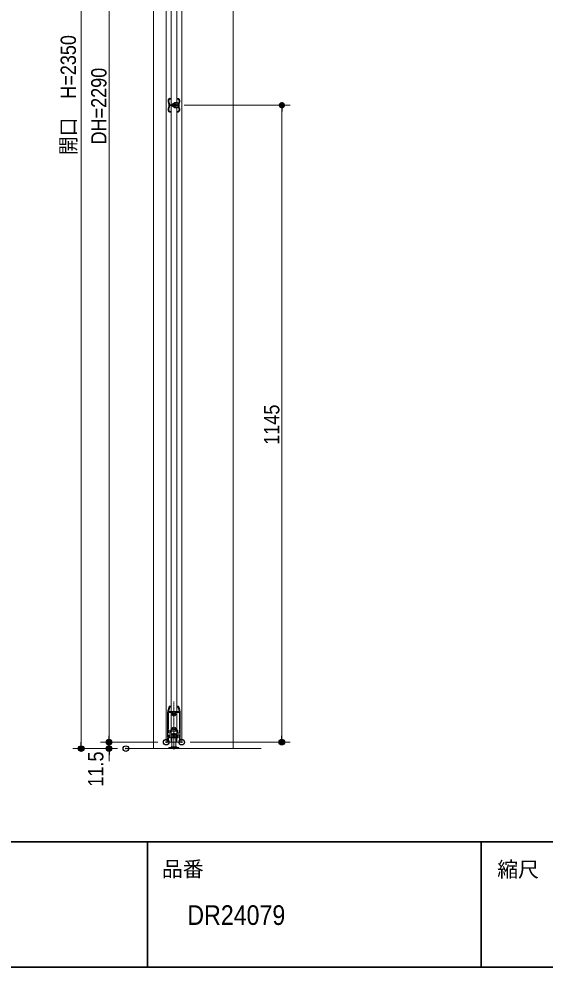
# Model space of a CAD drawing. Units: millimetres, scale not verified. Extents: x -4547 to 4547, y -2284 to 2284.
# Drawn here: x -746 to 199, y -2078 to -373 of the extents above; entities that cross this region are included whole.
import ezdxf
from ezdxf.enums import TextEntityAlignment as Align

# ---------------------------------------------------------------- set-up
doc = ezdxf.new("R2010")
doc.units = ezdxf.units.MM
doc.header["$LTSCALE"] = 20
doc.header["$PDMODE"] = 32
doc.header["$PDSIZE"] = 10
for name, pattern in [('USER1', [2.91, 1.76, -0.4, 0.35, -0.4]), ('USER2', [1.11, 0.71, -0.4]), ('USER3', [10.5, 8, -0.5, 0.5, -0.5, 0.5, -0.5])]:
    doc.linetypes.add(name, pattern=pattern)
for name, color, linetype, lineweight in [('0-0_1図面枠', 7, 'Continuous', 20), ('0-1_3一般', 7, 'Continuous', 15), ('0-2_2寸法-2', 7, 'Continuous', 15), ('0-3_0', 7, 'Continuous', 25), ('0-5_2寸法-1', 7, 'Continuous', 15)]:
    doc.layers.add(name, color=color, linetype=linetype, lineweight=lineweight)
doc.layers.add('0-4_Defpoints', color=7, linetype='Continuous')
doc.styles.add('ＭＳ Ｐゴシック', font='')
doc.styles.get('ＭＳ Ｐゴシック').set_extended_font_data('MS PGothic')

# ---------------------------------------------------------------- blocks, each defined once
blk = doc.blocks.new('グループ-2')
at = {"layer": '0-0_1図面枠', "lineweight": 35}
for p, q in [((-60000, -37050), (60000, -37050)), ((16500, -37050), (16500, -41550)), ((28500, -37050), (28500, -41550))]:
    blk.add_line(p, q, dxfattribs=at)
blk.add_lwpolyline([(-60000, 41550), (60000, 41550), (60000, -41550), (-60000, -41550)], close=True, dxfattribs=at)
blk = doc.blocks.new('図面枠')
at = {"layer": '0-0_1図面枠'}
blk.add_blockref('グループ-2', (0, 0), dxfattribs=at)
at = {"layer": '0-0_1図面枠', "style": 'ＭＳ Ｐゴシック'}
for s, p in [('品番', (17022.4, -38463.2)), ('縮尺', (29074.1, -38480.4))]:
    blk.add_text(s, height=550.3, dxfattribs=at).set_placement(p, align=Align.BOTTOM_LEFT)
blk = doc.blocks.new('_Dot')
at = {"layer": '0-3_0'}
blk.add_line((-10, 0), (-20, 0), dxfattribs=at)
for points in [[(0, 0), (-10, 0), (-9.92, 1.25)], [(0, 0), (-9.92, -1.25), (-10, 0)], [(0, 0), (-9.92, 1.25), (-9.69, 2.49)], [(0, 0), (-9.69, -2.49), (-9.92, -1.25)], [(0, 0), (-9.69, 2.49), (-9.3, 3.68)], [(0, 0), (-9.3, -3.68), (-9.69, -2.49)], [(0, 0), (-9.3, 3.68), (-8.76, 4.82)], [(0, 0), (-8.76, -4.82), (-9.3, -3.68)], [(0, 0), (-8.76, 4.82), (-8.09, 5.88)], [(0, 0), (-8.09, -5.88), (-8.76, -4.82)], [(0, 0), (-8.09, 5.88), (-7.29, 6.85)], [(0, 0), (-7.29, -6.85), (-8.09, -5.88)], [(0, 0), (-7.29, 6.85), (-6.37, 7.71)], [(0, 0), (-6.37, -7.71), (-7.29, -6.85)], [(0, 0), (-6.37, 7.71), (-5.36, 8.44)], [(0, 0), (-5.36, -8.44), (-6.37, -7.71)], [(0, 0), (-5.36, 8.44), (-4.26, 9.05)], [(0, 0), (-4.26, -9.05), (-5.36, -8.44)], [(0, 0), (-4.26, 9.05), (-3.09, 9.51)], [(0, 0), (-3.09, -9.51), (-4.26, -9.05)], [(0, 0), (-3.09, 9.51), (-1.87, 9.82)], [(0, 0), (-1.87, -9.82), (-3.09, -9.51)], [(0, 0), (-1.87, 9.82), (-0.63, 9.98)], [(0, 0), (-0.63, -9.98), (-1.87, -9.82)], [(0, 0), (-0.63, 9.98), (0.63, 9.98)], [(0, 0), (0.63, -9.98), (-0.63, -9.98)], [(0, 0), (0.63, 9.98), (1.87, 9.82)], [(0, 0), (1.87, 9.82), (3.09, 9.51)], [(0, 0), (3.09, 9.51), (4.26, 9.05)], [(0, 0), (4.26, 9.05), (5.36, 8.44)], [(0, 0), (5.36, 8.44), (6.37, 7.71)], [(0, 0), (6.37, 7.71), (7.29, 6.85)], [(0, 0), (7.29, 6.85), (8.09, 5.88)], [(0, 0), (8.09, 5.88), (8.76, 4.82)], [(0, 0), (8.76, 4.82), (9.3, 3.68)], [(0, 0), (9.3, 3.68), (9.69, 2.49)], [(0, 0), (9.69, 2.49), (9.92, 1.25)], [(0, 0), (9.92, 1.25), (10, 0)], [(0, 0), (1.87, -9.82), (0.63, -9.98)], [(0, 0), (3.09, -9.51), (1.87, -9.82)], [(0, 0), (4.26, -9.05), (3.09, -9.51)], [(0, 0), (5.36, -8.44), (4.26, -9.05)], [(0, 0), (6.37, -7.71), (5.36, -8.44)], [(0, 0), (7.29, -6.85), (6.37, -7.71)], [(0, 0), (8.09, -5.88), (7.29, -6.85)], [(0, 0), (8.76, -4.82), (8.09, -5.88)], [(0, 0), (9.3, -3.68), (8.76, -4.82)], [(0, 0), (9.69, -2.49), (9.3, -3.68)], [(0, 0), (9.92, -1.25), (9.69, -2.49)], [(0, 0), (10, 0), (9.92, -1.25)]]:
    blk.add_solid(points, dxfattribs=at)
blk = doc.blocks.new('グループ-33')
at = {"layer": '0-1_3一般', "linetype": 'USER1'}
blk.add_line((17454.4, -32006.2), (17454.4, -33586.2), dxfattribs=at)
at = {"layer": '0-1_3一般', "linetype": 'USER3'}
for p, q in [((17268.3, -32366.3), (17448.4, -32366.3)), ((17346.4, -32196.3), (17317.6, -32196.3)), ((17350.4, -32176.3), (17350.4, -32192.3)), ((17448.4, -32366.3), (17454.4, -32372.3)), ((17454.4, -32372.3), (17460.4, -32366.3)), ((17460.4, -32366.3), (17640.5, -32366.3)), ((17558.4, -32176.3), (17558.4, -32192.3)), ((17604.4, -32172.3), (17562.4, -32172.3)), ((17591.2, -32196.3), (17562.4, -32196.3)), ((17604.4, -32166.3), (17604.4, -32172.3)), ((17614.4, -32166.3), (17604.4, -32166.3)), ((17224.4, -32472.2), (17224.4, -33456.3)), ((17254.4, -32406.3), (17254.4, -33112.8)), ((17264.4, -32396.3), (17409.4, -32396.3)), ((17499.4, -32396.3), (17644.4, -32396.3)), ((17654.4, -32406.3), (17654.4, -33112.8)), ((17684.4, -32472.2), (17684.4, -33456.3)), ((17309.4, -33112.8), (17309.4, -33050.3)), ((17329.4, -33030.3), (17387.6, -33030.3)), ((17454.4, -33060.3), (17448.4, -33066.3)), ((17460.4, -33066.3), (17454.4, -33060.3)), ((17521.3, -33030.3), (17579.4, -33030.3)), ((17599.4, -33050.3), (17599.4, -33112.8)), ((17254.4, -33218.8), (17254.4, -33456.3)), ((17299.4, -33218.8), (17299.4, -33300.3)), ((17305.4, -33306.3), (17333.4, -33306.3)), ((17339.4, -33300.3), (17339.4, -33072.3)), ((17345.4, -33066.3), (17448.4, -33066.3)), ((17460.4, -33066.3), (17563.4, -33066.3)), ((17569.4, -33230.3), (17569.4, -33072.3)), ((17569.4, -33230.3), (17569.4, -33300.3)), ((17575.4, -33306.3), (17603.4, -33306.3)), ((17609.4, -33300.3), (17609.4, -33218.8)), ((17654.4, -33218.8), (17654.4, -33312.3)), ((17654.4, -33456.3), (17654.4, -33312.3)), ((17234.4, -33466.3), (17244.4, -33466.3)), ((17674.4, -33466.3), (17664.4, -33466.3))]:
    blk.add_line(p, q, dxfattribs=at)
blk.add_lwpolyline([(17294.4, -32166.3), (17304.4, -32166.3), (17304.4, -32172.3), (17346.4, -32172.3)], dxfattribs=at)
for centre, radius, start, end in [((17924.4, -32472.2), 700, 159.33677, 180), ((17268.3, -32360.3), 6, 168.88762, 270), ((18018, -32507.5), 770, 156.45056, 168.88762), ((18018, -32507.5), 800, 154.7505, 159.33677), ((17317.6, -32202.3), 6, 90, 156.45056), ((17346.4, -32176.3), 4, 0, 90), ((17346.4, -32192.3), 4, 270, 0), ((17562.4, -32176.3), 4, 90, 180), ((17562.4, -32192.3), 4, 180, 270), ((17591.2, -32202.3), 6, 23.54944, 90), ((16890.9, -32507.5), 770, 11.11238, 23.54944), ((16890.9, -32507.5), 800, 20.66323, 25.2495), ((16984.4, -32472.2), 700, 0, 20.66323), ((17640.5, -32360.3), 6, 270, 11.11238), ((17264.4, -32406.3), 10, 90, 180), ((17454.4, -32466.3), 65, 126.8699, 222.5424), ((17417.6, -32500.1), 15, 222.5424, 42.5424), ((17409.4, -32406.3), 10, 306.8699, 90), ((17454.4, -32466.3), 35, 317.4576, 222.5424), ((17491.3, -32500.1), 15, 137.4576, 317.4576), ((17499.4, -32406.3), 10, 90, 233.1301), ((17454.4, -32466.3), 65, 317.4576, 53.1301), ((17644.4, -32406.3), 10, 0, 90), ((17329.4, -33050.3), 20, 90, 180), ((17387.6, -33020.3), 10, 270, 26.95775), ((17454.4, -32986.3), 65, 137.4576, 206.95775), ((17417.6, -32952.5), 15, 317.4576, 137.4576), ((17454.4, -32986.3), 35, 137.4576, 42.5424), ((17491.3, -32952.5), 15, 42.5424, 222.5424), ((17454.4, -32986.3), 65, 333.04225, 42.5424), ((17521.3, -33020.3), 10, 153.04225, 270), ((17579.4, -33050.3), 20, 0, 90), ((17281.9, -33112.8), 27.5, 180, 270), ((17276.9, -33218.8), 22.5, 90, 180), ((17276.9, -33218.8), 22.5, 0, 90), ((17281.9, -33112.8), 27.5, 270, 0), ((17305.4, -33300.3), 6, 180, 270), ((17333.4, -33300.3), 6, 270, 0), ((17345.4, -33072.3), 6, 90, 180), ((17563.4, -33072.3), 6, 0, 90), ((17575.4, -33300.3), 6, 180, 270), ((17626.9, -33112.8), 27.5, 180, 0), ((17603.4, -33300.3), 6, 270, 0), ((17631.9, -33218.8), 22.5, 0, 180), ((17234.4, -33456.3), 10, 180, 270), ((17244.4, -33456.3), 10, 270, 0), ((17664.4, -33456.3), 10, 180, 270), ((17674.4, -33456.3), 10, 270, 0)]:
    blk.add_arc(centre, radius, start, end, dxfattribs=at)
blk = doc.blocks.new('グループ-34')
at = {"layer": '0-1_3一般'}
for p, q in [((17174.4, -33466.3), (17174.4, 12333.7)), ((17554.4, 12333.7), (17554.4, -33466.3)), ((17734.4, 12333.7), (17734.4, -33466.3)), ((17354.4, -33466.3), (17174.4, -33466.3)), ((17554.4, -33466.3), (17354.4, -33466.3)), ((17734.4, -33466.3), (17554.4, -33466.3))]:
    blk.add_line(p, q, dxfattribs=at)
blk.add_lwpolyline([(17354.4, -33466.3), (17354.4, 12333.7), (17554.4, 12333.7), (17734.4, 12333.7)], dxfattribs=at)
blk = doc.blocks.new('グループ-35')
at = {"layer": '0-1_3一般', "linetype": 'USER3'}
for p, q in [((17381.6, -10551.3), (17295.9, -10551.3)), ((17304.4, -10316.3), (17298.4, -10316.3)), ((17299, -10346.3), (17348.4, -10346.3)), ((17304.4, -10322.3), (17304.4, -10316.3)), ((17348.4, -10322.3), (17304.4, -10322.3)), ((17352.4, -10342.3), (17352.4, -10326.3)), ((17454.4, -10492.6), (17454.4, -10640)), ((17613, -10551.3), (17527.3, -10551.3)), ((17556.4, -10326.3), (17556.4, -10342.3)), ((17604.4, -10322.3), (17560.4, -10322.3)), ((17560.4, -10346.3), (17609.9, -10346.3)), ((17604.4, -10316.3), (17604.4, -10322.3)), ((17610.4, -10316.3), (17604.4, -10316.3)), ((17295.9, -10581.3), (17381.6, -10581.3)), ((17298.4, -10816.3), (17304.4, -10816.3)), ((17348.4, -10786.3), (17299, -10786.3)), ((17304.4, -10810.3), (17348.4, -10810.3)), ((17304.4, -10816.3), (17304.4, -10810.3)), ((17352.4, -10806.3), (17352.4, -10790.3)), ((17528.1, -10566.3), (17380.7, -10566.3)), ((17527.3, -10581.3), (17613, -10581.3)), ((17556.4, -10790.3), (17556.4, -10806.3)), ((17609.9, -10786.3), (17560.4, -10786.3)), ((17560.4, -10810.3), (17604.4, -10810.3)), ((17604.4, -10810.3), (17604.4, -10816.3)), ((17604.4, -10816.3), (17610.4, -10816.3))]:
    blk.add_line(p, q, dxfattribs=at)
for centre, radius, start, end in [((17364.4, -10416.5), 120, 123.36701, 203.55646), ((16972.2, -10566.3), 300, 340.15929, 19.84071), ((17364.4, -10416.5), 96, 132.99142, 197.81794), ((16972.2, -10566.3), 324, 2.65353, 21.81556), ((17348.4, -10326.3), 4, 0, 90), ((17348.4, -10342.3), 4, 270, 0), ((17381.6, -10541.3), 10, 270, 341.05409), ((17454.4, -10566.3), 67, 18.94591, 161.05409), ((17454.4, -10566.3), 38, 316.03297, 223.96703), ((17527.3, -10541.3), 10, 198.94591, 270), ((17560.4, -10326.3), 4, 90, 180), ((17560.4, -10342.3), 4, 180, 270), ((17544.4, -10416.5), 96, 342.18206, 47.00858), ((17544.4, -10416.5), 120, 336.44354, 56.63299), ((17936.6, -10566.3), 324, 158.18444, 177.34647), ((17936.6, -10566.3), 300, 160.15929, 199.84071), ((17364.4, -10716.1), 120, 156.44354, 236.63299), ((17364.4, -10716.1), 96, 156.01368, 227.00858), ((16972.2, -10566.3), 324, 340.0113, 357.34647), ((17348.4, -10790.3), 4, 0, 90), ((17348.4, -10806.3), 4, 270, 0), ((17381.6, -10591.3), 10, 18.94591, 90), ((17454.4, -10566.3), 67, 198.94591, 223.96703), ((17416.6, -10602.7), 14.5, 223.96703, 43.96703), ((17492.2, -10602.7), 14.5, 136.03297, 316.03297), ((17454.4, -10566.3), 67, 316.03297, 341.05409), ((17527.3, -10591.3), 10, 90, 161.05409), ((17560.4, -10790.3), 4, 90, 180), ((17560.4, -10806.3), 4, 180, 270), ((17544.4, -10716.1), 96, 312.99142, 23.98632), ((17544.4, -10716.1), 120, 303.36701, 23.55646), ((17936.6, -10566.3), 324, 182.65353, 199.9887)]:
    blk.add_arc(centre, radius, start, end, dxfattribs=at)
blk = doc.blocks.new('グループ-37')
at = {"layer": '0-1_3一般', "linetype": 'USER1'}
for p, q in [((17339.4, -33236.3), (17569.4, -33236.3)), ((17454.4, -33116.3), (17454.4, -33736.3)), ((17454.4, -33146.3), (17454.4, -33136.3)), ((17454.4, -33326.3), (17454.4, -33146.3)), ((17454.4, -33326.3), (17454.4, -33146.3)), ((17454.4, -33336.3), (17454.4, -33326.3)), ((17454.4, -33686.3), (17454.4, -33616.3)), ((17454.4, -33636.3), (17454.4, -33716.3))]:
    blk.add_line(p, q, dxfattribs=at)
at = {"layer": '0-1_3一般'}
for p, q in [((17359.4, -33176.3), (17369.4, -33166.3)), ((17359.4, -33296.3), (17359.4, -33176.3)), ((17359.4, -33296.3), (17369.4, -33306.3)), ((17369.4, -33166.3), (17374.4, -33166.3)), ((17374.4, -33186.3), (17412.4, -33186.3)), ((17384.4, -33306.3), (17374.4, -33306.3)), ((17384.4, -33286.3), (17414.4, -33286.3)), ((17384.4, -33286.3), (17384.4, -33636.3)), ((17434.4, -33156.3), (17409.4, -33156.3)), ((17414.4, -33186.3), (17409.4, -33156.3)), ((17414.4, -33286.3), (17414.4, -33186.3)), ((17474.4, -33156.3), (17434.4, -33156.3)), ((17499.4, -33156.3), (17474.4, -33156.3)), ((17494.4, -33186.3), (17499.4, -33156.3)), ((17494.4, -33286.3), (17494.4, -33186.3)), ((17494.4, -33286.3), (17524.4, -33286.3)), ((17496.4, -33186.3), (17534.4, -33186.3)), ((17496.4, -33286.3), (17496.4, -33186.3)), ((17496.4, -33286.3), (17534.4, -33286.3)), ((17497.8, -33166.3), (17534.4, -33166.3)), ((17524.4, -33286.3), (17524.4, -33636.3)), ((17539.4, -33306.3), (17534.4, -33306.3)), ((17549.4, -33176.3), (17539.4, -33166.3)), ((17549.4, -33296.3), (17539.4, -33306.3)), ((17549.4, -33176.3), (17549.4, -33296.3)), ((17274.4, -33656.3), (17311.2, -33656.3)), ((17274.4, -33696.3), (17274.4, -33656.3)), ((17311.2, -33696.3), (17274.4, -33696.3)), ((17311.2, -33656.3), (17404.4, -33656.3)), ((17394.4, -33696.3), (17311.2, -33696.3)), ((17404.4, -33636.3), (17384.4, -33636.3)), ((17404.4, -33676.3), (17399.4, -33696.3)), ((17399.4, -33696.3), (17424.4, -33696.3)), ((17404.4, -33636.3), (17404.4, -33676.3)), ((17404.4, -33656.3), (17504.4, -33656.3)), ((17524.4, -33636.3), (17504.4, -33636.3)), ((17504.4, -33676.3), (17504.4, -33636.3)), ((17504.4, -33656.3), (17597.6, -33656.3)), ((17509.4, -33696.3), (17504.4, -33676.3)), ((17597.6, -33656.3), (17634.4, -33656.3)), ((17634.4, -33696.3), (17597.6, -33696.3)), ((17634.4, -33696.3), (17634.4, -33656.3))]:
    blk.add_line(p, q, dxfattribs=at)
at = {"layer": '0-1_3一般', "linetype": 'USER3'}
for p, q in [((17524.4, -33306.3), (17384.4, -33306.3)), ((17411.1, -33166.3), (17497.8, -33166.3)), ((17412.4, -33186.3), (17496.4, -33186.3)), ((17412.4, -33286.3), (17496.4, -33286.3))]:
    blk.add_line(p, q, dxfattribs=at)
at = {"layer": '0-1_3一般', "linetype": 'USER2'}
for p, q in [((17404.4, -33676.3), (17404.4, -33636.3)), ((17404.4, -33696.3), (17504.4, -33696.3)), ((17504.4, -33636.3), (17504.4, -33676.3))]:
    blk.add_line(p, q, dxfattribs=at)
at = {"layer": '0-1_3一般'}
for points in [[(17374.4, -33286.3), (17374.4, -33306.3), (17369.4, -33306.3)], [(17374.4, -33186.3), (17374.4, -33166.3), (17411.1, -33166.3)], [(17374.4, -33286.3), (17412.4, -33286.3), (17412.4, -33186.3)], [(17474.4, -33156.3), (17454.4, -33167.8), (17434.4, -33156.3)], [(17534.4, -33286.3), (17534.4, -33306.3), (17524.4, -33306.3)], [(17534.4, -33186.3), (17534.4, -33166.3), (17539.4, -33166.3)], [(17554.4, -33656.3), (17554.4, -33636.3), (17354.4, -33636.3), (17354.4, -33656.3)], [(17597.6, -33696.3), (17514.4, -33696.3), (17394.4, -33696.3)], [(17484.4, -33696.3), (17454.4, -33679), (17424.4, -33696.3)], [(17424.4, -33696.3), (17484.4, -33696.3), (17509.4, -33696.3)]]:
    blk.add_lwpolyline(points, dxfattribs=at)
at = {"layer": '0-1_3一般', "linetype": 'USER2'}
blk.add_lwpolyline([(17354.4, -33696.3), (17354.4, -33676.3), (17554.4, -33676.3), (17554.4, -33696.3)], dxfattribs=at)
blk = doc.blocks.new('グループ-44')
at = {"layer": '0-1_3一般'}
for p, q in [((16724.4, -33696.3), (16724.4, 14363.7)), ((19584.4, 14363.7), (19584.4, -33696.3))]:
    blk.add_line(p, q, dxfattribs=at)
blk.add_lwpolyline([(15724.4, -33696.3), (17904.4, -33696.3), (20584.4, -33696.3)], dxfattribs=at)
blk = doc.blocks.new('グループ-46')
at = {"layer": '0-1_3一般'}
for name in ['グループ-44', 'グループ-34', 'グループ-35', 'グループ-37']:
    blk.add_blockref(name, (0, 0), dxfattribs=at)
blk = doc.blocks.new('グループ-47')
at = {"layer": '0-1_3一般'}
for name in ['グループ-46', 'グループ-33']:
    blk.add_blockref(name, (0, 0), dxfattribs=at)

msp = doc.modelspace()

# ---------------------------------------------------------------- linework, layer by layer
at = {"layer": '0-2_2寸法-2'}
for p, q in [((-584.58, -1662.06), (-584.58, -1650.8)), ((-496.9, -1673.31), (-599.58, -1673.31)), ((-569.4, -1684.81), (-599.58, -1684.81)), ((-584.58, -1673.31), (-584.58, -1684.81)), ((-584.58, -1696.07), (-584.58, -1707.32))]:
    msp.add_line(p, q, dxfattribs=at)
at = {"layer": '0-4_Defpoints'}
for p in [(-464.22, -528.31), (-584.58, -1673.31), (-481.9, -1673.31), (-453.9, -1673.31), (-273.9, -1673.31), (-634.58, -1684.81), (-584.58, -1684.81), (-554.4, -1684.81)]:
    msp.add_point(p, dxfattribs=at)
at = {"layer": '0-5_2寸法-1'}
for p, q in [((-634.58, 653.93), (-634.58, -1673.56)), ((-584.58, 605.43), (-584.58, -1662.06)), ((-449.22, -528.31), (-258.9, -528.31)), ((-273.9, -539.57), (-273.9, -1662.06)), ((-599.58, -1684.81), (-649.58, -1684.81)), ((-496.9, -1673.31), (-599.58, -1673.31)), ((-438.9, -1673.31), (-258.9, -1673.31))]:
    msp.add_line(p, q, dxfattribs=at)

# ---------------------------------------------------------------- block references
at = {"layer": '0-0_1図面枠', "xscale": 0.05, "yscale": 0.05}
msp.add_blockref('図面枠', (-1340.62, 0), dxfattribs=at)
at = {"layer": '0-1_3一般', "xscale": 0.05, "yscale": 0.05}
msp.add_blockref('グループ-47', (-1340.62, 0), dxfattribs=at)
at = {"layer": '0-2_2寸法-2', "xscale": 0.5627563, "yscale": 0.5627563}
for p, rotation in [((-584.58, -1673.31), 270), ((-584.58, -1684.81), 90)]:
    msp.add_blockref('_Dot', p, dxfattribs=dict(at, rotation=rotation))
at = {"layer": '0-5_2寸法-1', "xscale": 0.5627563, "yscale": 0.5627563}
for p, rotation in [((-273.9, -528.31), 90), ((-584.58, -1673.31), 270), ((-273.9, -1673.31), 270), ((-634.58, -1684.81), 270)]:
    msp.add_blockref('_Dot', p, dxfattribs=dict(at, rotation=rotation))

# ---------------------------------------------------------------- texts
at = {"layer": '0-0_1図面枠', "style": 'ＭＳ Ｐゴシック', "width": 0.9}
msp.add_text('DR24079', height=35.38, dxfattribs=at).set_placement((-443.79, -2012.45), align=Align.BOTTOM_LEFT)
at = {"layer": '0-2_2寸法-2', "style": 'ＭＳ Ｐゴシック', "width": 0.9}
msp.add_text('11.5', height=27.57, rotation=90, dxfattribs=at).set_placement((-586.44, -1753.23), align=Align.BOTTOM_LEFT)
at = {"layer": '0-5_2寸法-1', "style": 'ＭＳ Ｐゴシック', "width": 0.9}
for s, height, p in [('開口\u3000H=2350', 27.51, (-635.76, -617.95)), ('DH=2290', 27.51, (-580.86, -598.78)), ('1145', 27.57, (-270.18, -1138.7))]:
    msp.add_text(s, height=height, rotation=90, dxfattribs=at).set_placement(p, align=Align.BOTTOM_LEFT)

doc.saveas('drawing.dxf')
